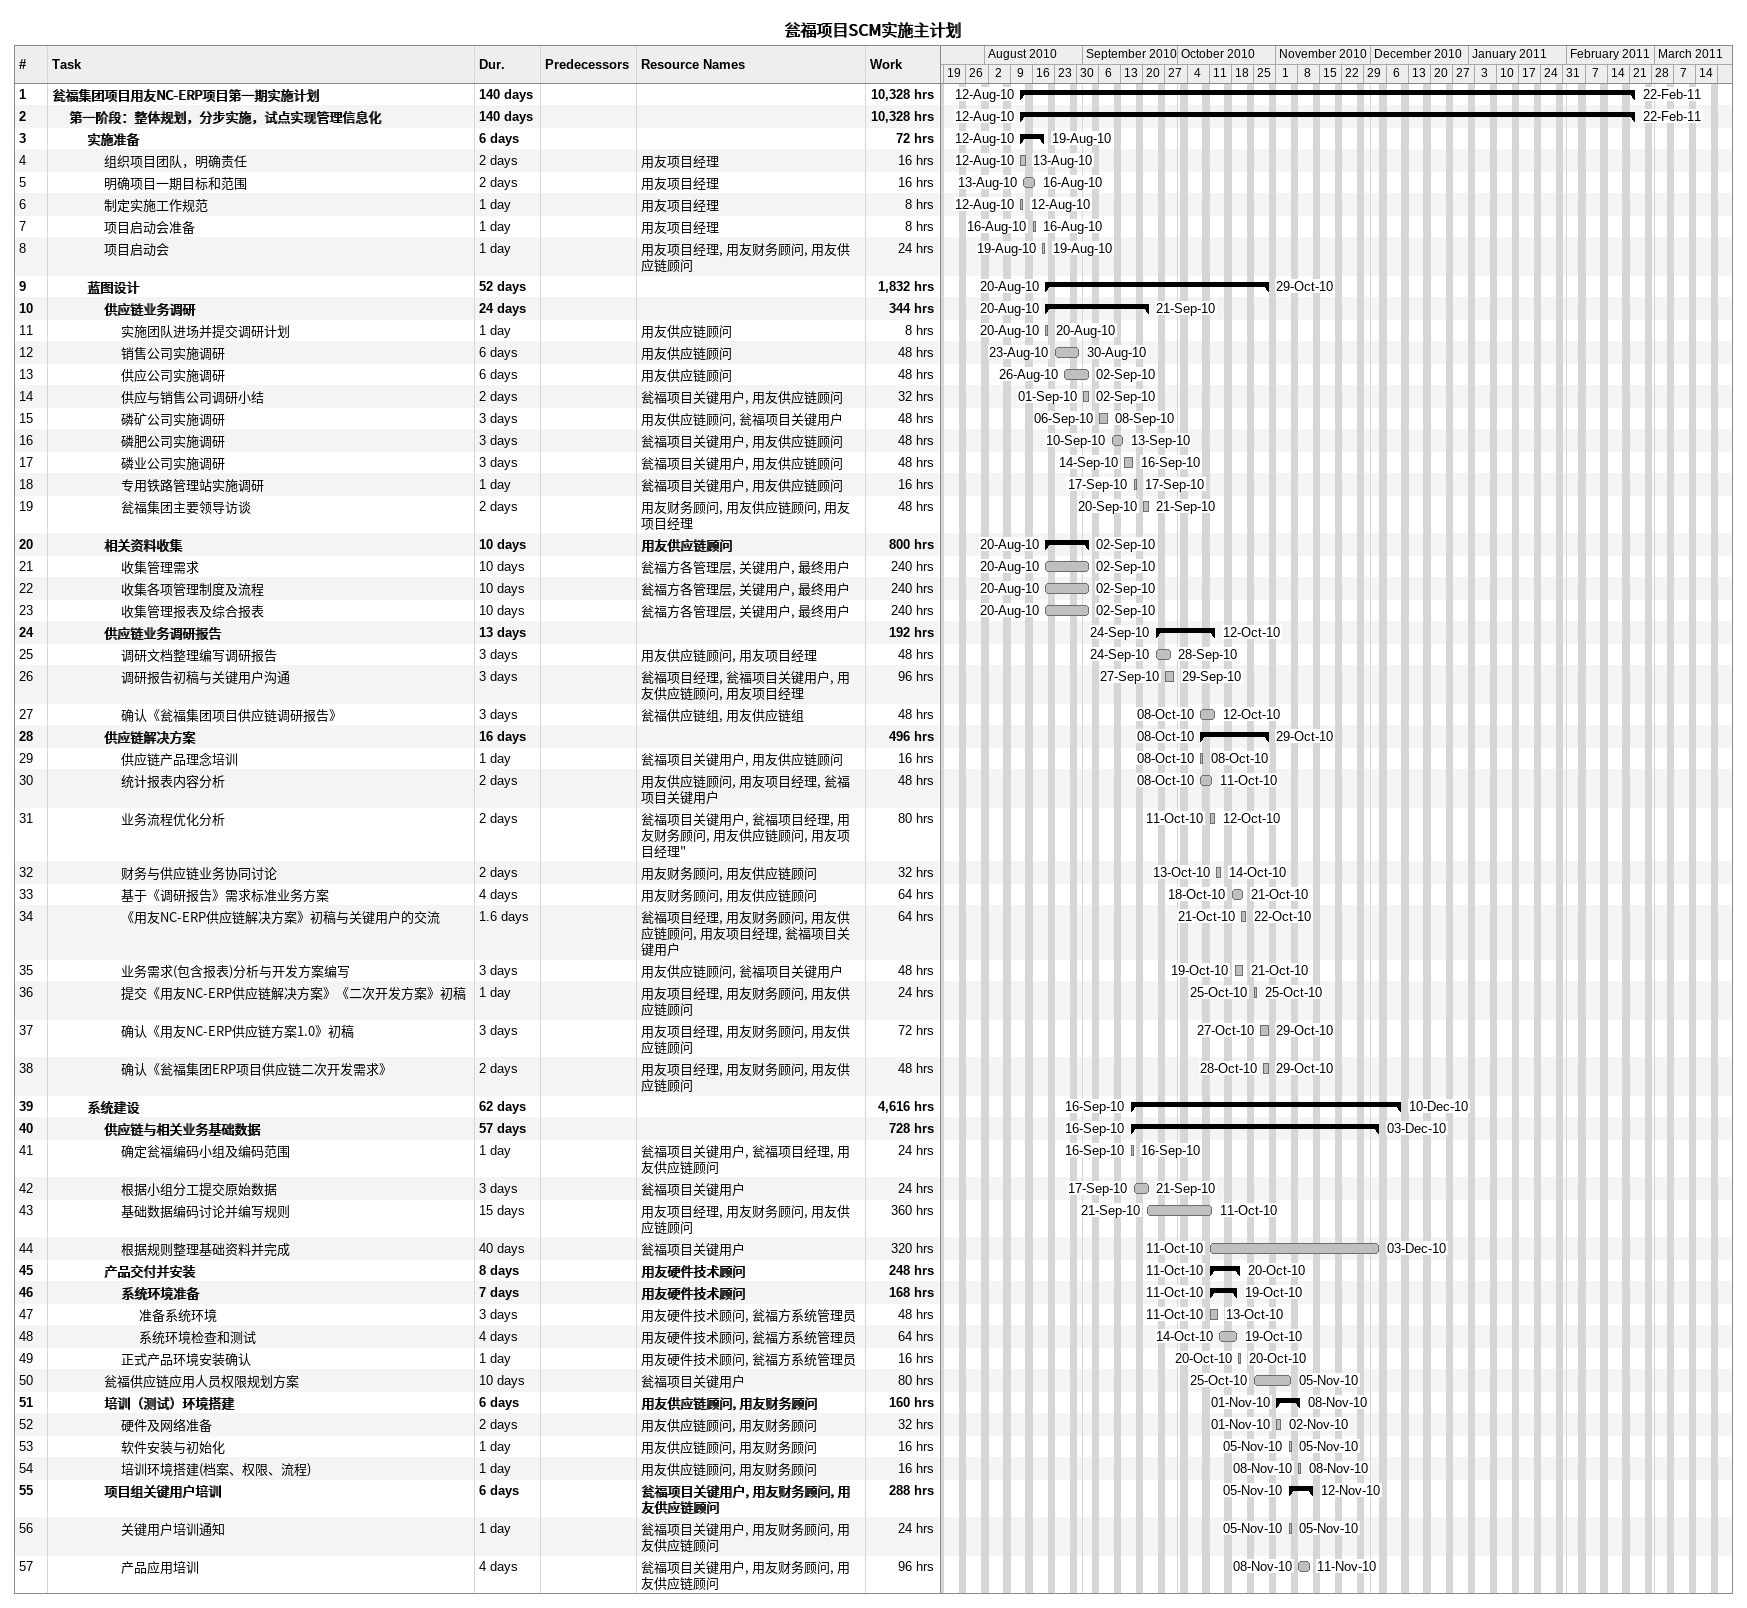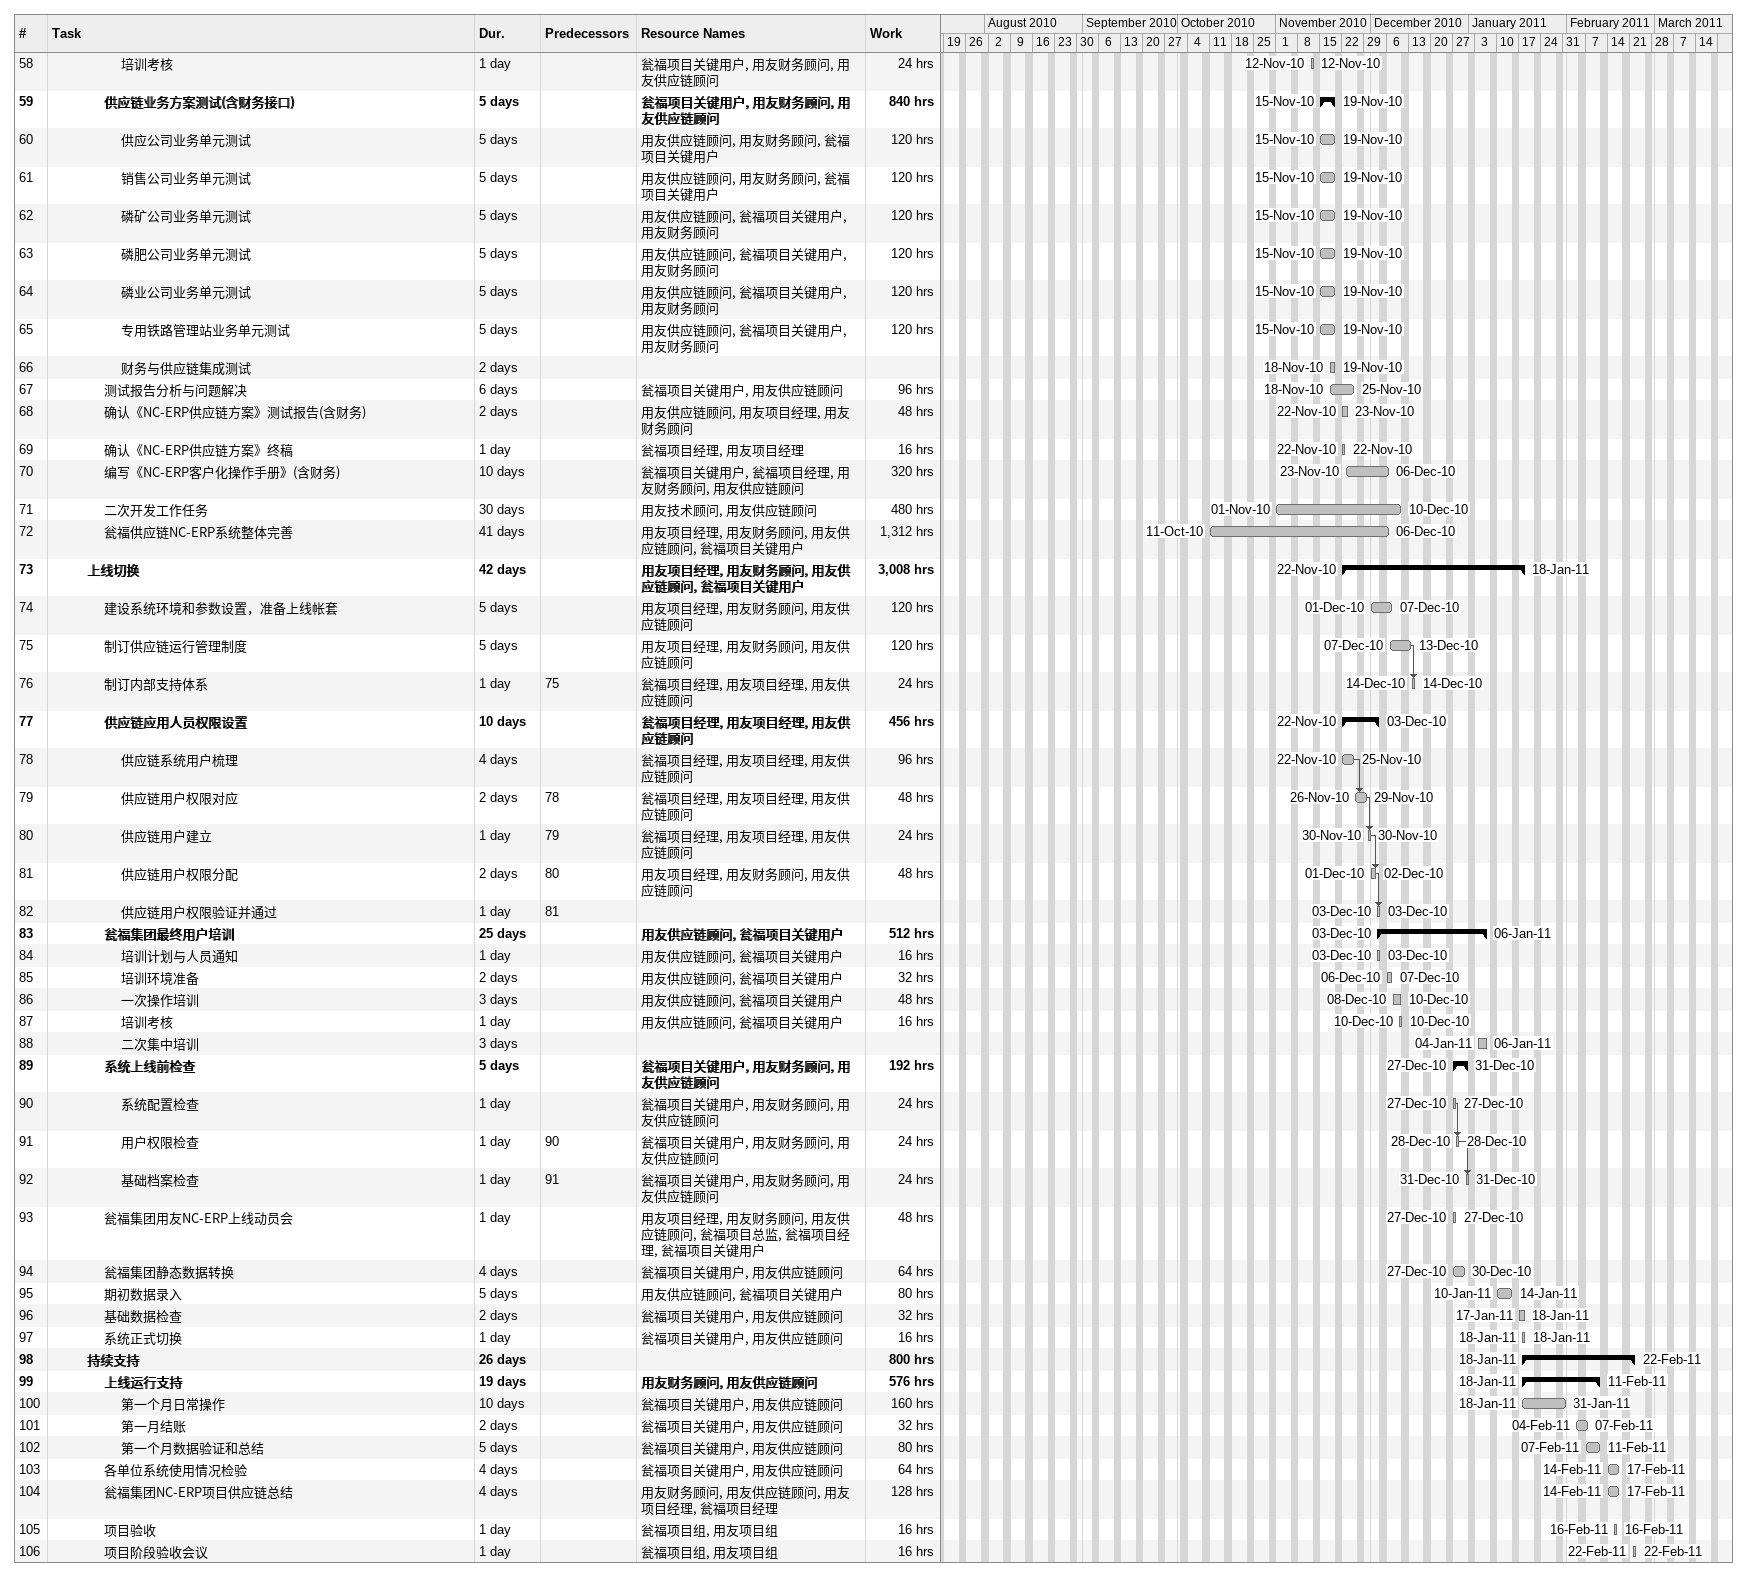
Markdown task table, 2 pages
瓮福项目SCM实施主计划

| ID | Level | Task | Duration | Start | Finish | Predecessors | Resources | Work (h) |
|---|---|---|---|---|---|---|---|---|
| 1 | 1 | **瓮福集团项目用友NC-ERP项目第一期实施计划** | 140d | 2010-08-12 | 2011-02-22 |  |  | 10328 |
| 2 | 2 | **第一阶段：整体规划，分步实施，试点实现管理信息化** | 140d | 2010-08-12 | 2011-02-22 |  |  | 10328 |
| 3 | 3 | **实施准备** | 6d | 2010-08-12 | 2010-08-19 |  |  | 72 |
| 4 | 4 | 组织项目团队，明确责任 | 2d | 2010-08-12 | 2010-08-13 |  | 用友项目经理 | 16 |
| 5 | 4 | 明确项目一期目标和范围 | 2d | 2010-08-13 | 2010-08-16 |  | 用友项目经理 | 16 |
| 6 | 4 | 制定实施工作规范 | 1d | 2010-08-12 | 2010-08-12 |  | 用友项目经理 | 8 |
| 7 | 4 | 项目启动会准备 | 1d | 2010-08-16 | 2010-08-16 |  | 用友项目经理 | 8 |
| 8 | 4 | 项目启动会 | 1d | 2010-08-19 | 2010-08-19 |  | 用友项目经理, 用友财务顾问, 用友供应链顾问 | 24 |
| 9 | 3 | **蓝图设计** | 52d | 2010-08-20 | 2010-10-29 |  |  | 1832 |
| 10 | 4 | **供应链业务调研** | 24d | 2010-08-20 | 2010-09-21 |  |  | 344 |
| 11 | 5 | 实施团队进场并提交调研计划 | 1d | 2010-08-20 | 2010-08-20 |  | 用友供应链顾问 | 8 |
| 12 | 5 | 销售公司实施调研 | 6d | 2010-08-23 | 2010-08-30 |  | 用友供应链顾问 | 48 |
| 13 | 5 | 供应公司实施调研 | 6d | 2010-08-26 | 2010-09-02 |  | 用友供应链顾问 | 48 |
| 14 | 5 | 供应与销售公司调研小结 | 2d | 2010-09-01 | 2010-09-02 |  | 瓮福项目关键用户, 用友供应链顾问 | 32 |
| 15 | 5 | 磷矿公司实施调研 | 3d | 2010-09-06 | 2010-09-08 |  | 用友供应链顾问, 瓮福项目关键用户 | 48 |
| 16 | 5 | 磷肥公司实施调研 | 3d | 2010-09-10 | 2010-09-13 |  | 瓮福项目关键用户, 用友供应链顾问 | 48 |
| 17 | 5 | 磷业公司实施调研 | 3d | 2010-09-14 | 2010-09-16 |  | 瓮福项目关键用户, 用友供应链顾问 | 48 |
| 18 | 5 | 专用铁路管理站实施调研 | 1d | 2010-09-17 | 2010-09-17 |  | 瓮福项目关键用户, 用友供应链顾问 | 16 |
| 19 | 5 | 瓮福集团主要领导访谈 | 2d | 2010-09-20 | 2010-09-21 |  | 用友财务顾问, 用友供应链顾问, 用友项目经理 | 48 |
| 20 | 4 | **相关资料收集** | 10d | 2010-08-20 | 2010-09-02 |  | 用友供应链顾问 | 800 |
| 21 | 5 | 收集管理需求 | 10d | 2010-08-20 | 2010-09-02 |  | 瓮福方各管理层, 关键用户, 最终用户 | 240 |
| 22 | 5 | 收集各项管理制度及流程 | 10d | 2010-08-20 | 2010-09-02 |  | 瓮福方各管理层, 关键用户, 最终用户 | 240 |
| 23 | 5 | 收集管理报表及综合报表 | 10d | 2010-08-20 | 2010-09-02 |  | 瓮福方各管理层, 关键用户, 最终用户 | 240 |
| 24 | 4 | **供应链业务调研报告** | 13d | 2010-09-24 | 2010-10-12 |  |  | 192 |
| 25 | 5 | 调研文档整理编写调研报告 | 3d | 2010-09-24 | 2010-09-28 |  | 用友供应链顾问, 用友项目经理 | 48 |
| 26 | 5 | 调研报告初稿与关键用户沟通 | 3d | 2010-09-27 | 2010-09-29 |  | 瓮福项目经理, 瓮福项目关键用户, 用友供应链顾问, 用友项目经理 | 96 |
| 27 | 5 | 确认《瓮福集团项目供应链调研报告》 | 3d | 2010-10-08 | 2010-10-12 |  | 瓮福供应链组, 用友供应链组 | 48 |
| 28 | 4 | **供应链解决方案** | 16d | 2010-10-08 | 2010-10-29 |  |  | 496 |
| 29 | 5 | 供应链产品理念培训 | 1d | 2010-10-08 | 2010-10-08 |  | 瓮福项目关键用户, 用友供应链顾问 | 16 |
| 30 | 5 | 统计报表内容分析 | 2d | 2010-10-08 | 2010-10-11 |  | 用友供应链顾问, 用友项目经理, 瓮福项目关键用户 | 48 |
| 31 | 5 | 业务流程优化分析 | 2d | 2010-10-11 | 2010-10-12 |  | 瓮福项目关键用户, 瓮福项目经理, 用友财务顾问, 用友供应链顾问, 用友项目经理" | 80 |
| 32 | 5 | 财务与供应链业务协同讨论 | 2d | 2010-10-13 | 2010-10-14 |  | 用友财务顾问, 用友供应链顾问 | 32 |
| 33 | 5 | 基于《调研报告》需求标准业务方案 | 4d | 2010-10-18 | 2010-10-21 |  | 用友财务顾问, 用友供应链顾问 | 64 |
| 34 | 5 | 《用友NC-ERP供应链解决方案》初稿与关键用户的交流 | 1.6d | 2010-10-21 | 2010-10-22 |  | 瓮福项目经理, 用友财务顾问, 用友供应链顾问, 用友项目经理, 瓮福项目关键用户 | 64 |
| 35 | 5 | 业务需求(包含报表)分析与开发方案编写 | 3d | 2010-10-19 | 2010-10-21 |  | 用友供应链顾问, 瓮福项目关键用户 | 48 |
| 36 | 5 | 提交《用友NC-ERP供应链解决方案》《二次开发方案》初稿 | 1d | 2010-10-25 | 2010-10-25 |  | 用友项目经理, 用友财务顾问, 用友供应链顾问 | 24 |
| 37 | 5 | 确认《用友NC-ERP供应链方案1.0》初稿 | 3d | 2010-10-27 | 2010-10-29 |  | 用友项目经理, 用友财务顾问, 用友供应链顾问 | 72 |
| 38 | 5 | 确认《瓮福集团ERP项目供应链二次开发需求》 | 2d | 2010-10-28 | 2010-10-29 |  | 用友项目经理, 用友财务顾问, 用友供应链顾问 | 48 |
| 39 | 3 | **系统建设** | 62d | 2010-09-16 | 2010-12-10 |  |  | 4616 |
| 40 | 4 | **供应链与相关业务基础数据** | 57d | 2010-09-16 | 2010-12-03 |  |  | 728 |
| 41 | 5 | 确定瓮福编码小组及编码范围 | 1d | 2010-09-16 | 2010-09-16 |  | 瓮福项目关键用户, 瓮福项目经理, 用友供应链顾问 | 24 |
| 42 | 5 | 根据小组分工提交原始数据 | 3d | 2010-09-17 | 2010-09-21 |  | 瓮福项目关键用户 | 24 |
| 43 | 5 | 基础数据编码讨论并编写规则 | 15d | 2010-09-21 | 2010-10-11 |  | 用友项目经理, 用友财务顾问, 用友供应链顾问 | 360 |
| 44 | 5 | 根据规则整理基础资料并完成 | 40d | 2010-10-11 | 2010-12-03 |  | 瓮福项目关键用户 | 320 |
| 45 | 4 | **产品交付并安装** | 8d | 2010-10-11 | 2010-10-20 |  | 用友硬件技术顾问 | 248 |
| 46 | 5 | **系统环境准备** | 7d | 2010-10-11 | 2010-10-19 |  | 用友硬件技术顾问 | 168 |
| 47 | 6 | 准备系统环境 | 3d | 2010-10-11 | 2010-10-13 |  | 用友硬件技术顾问, 瓮福方系统管理员 | 48 |
| 48 | 6 | 系统环境检查和测试 | 4d | 2010-10-14 | 2010-10-19 |  | 用友硬件技术顾问, 瓮福方系统管理员 | 64 |
| 49 | 5 | 正式产品环境安装确认 | 1d | 2010-10-20 | 2010-10-20 |  | 用友硬件技术顾问, 瓮福方系统管理员 | 16 |
| 50 | 4 | 瓮福供应链应用人员权限规划方案 | 10d | 2010-10-25 | 2010-11-05 |  | 瓮福项目关键用户 | 80 |
| 51 | 4 | **培训（测试）环境搭建** | 6d | 2010-11-01 | 2010-11-08 |  | 用友供应链顾问, 用友财务顾问 | 160 |
| 52 | 5 | 硬件及网络准备 | 2d | 2010-11-01 | 2010-11-02 |  | 用友供应链顾问, 用友财务顾问 | 32 |
| 53 | 5 | 软件安装与初始化 | 1d | 2010-11-05 | 2010-11-05 |  | 用友供应链顾问, 用友财务顾问 | 16 |
| 54 | 5 | 培训环境搭建(档案、权限、流程) | 1d | 2010-11-08 | 2010-11-08 |  | 用友供应链顾问, 用友财务顾问 | 16 |
| 55 | 4 | **项目组关键用户培训** | 6d | 2010-11-05 | 2010-11-12 |  | 瓮福项目关键用户, 用友财务顾问, 用友供应链顾问 | 288 |
| 56 | 5 | 关键用户培训通知 | 1d | 2010-11-05 | 2010-11-05 |  | 瓮福项目关键用户, 用友财务顾问, 用友供应链顾问 | 24 |
| 57 | 5 | 产品应用培训 | 4d | 2010-11-08 | 2010-11-11 |  | 瓮福项目关键用户, 用友财务顾问, 用友供应链顾问 | 96 |
| 58 | 5 | 培训考核 | 1d | 2010-11-12 | 2010-11-12 |  | 瓮福项目关键用户, 用友财务顾问, 用友供应链顾问 | 24 |
| 59 | 4 | **供应链业务方案测试(含财务接口)** | 5d | 2010-11-15 | 2010-11-19 |  | 瓮福项目关键用户, 用友财务顾问, 用友供应链顾问 | 840 |
| 60 | 5 | 供应公司业务单元测试 | 5d | 2010-11-15 | 2010-11-19 |  | 用友供应链顾问, 用友财务顾问, 瓮福项目关键用户 | 120 |
| 61 | 5 | 销售公司业务单元测试 | 5d | 2010-11-15 | 2010-11-19 |  | 用友供应链顾问, 用友财务顾问, 瓮福项目关键用户 | 120 |
| 62 | 5 | 磷矿公司业务单元测试 | 5d | 2010-11-15 | 2010-11-19 |  | 用友供应链顾问, 瓮福项目关键用户, 用友财务顾问 | 120 |
| 63 | 5 | 磷肥公司业务单元测试 | 5d | 2010-11-15 | 2010-11-19 |  | 用友供应链顾问, 瓮福项目关键用户, 用友财务顾问 | 120 |
| 64 | 5 | 磷业公司业务单元测试 | 5d | 2010-11-15 | 2010-11-19 |  | 用友供应链顾问, 瓮福项目关键用户, 用友财务顾问 | 120 |
| 65 | 5 | 专用铁路管理站业务单元测试 | 5d | 2010-11-15 | 2010-11-19 |  | 用友供应链顾问, 瓮福项目关键用户, 用友财务顾问 | 120 |
| 66 | 5 | 财务与供应链集成测试 | 2d | 2010-11-18 | 2010-11-19 |  |  |  |
| 67 | 4 | 测试报告分析与问题解决 | 6d | 2010-11-18 | 2010-11-25 |  | 瓮福项目关键用户, 用友供应链顾问 | 96 |
| 68 | 4 | 确认《NC-ERP供应链方案》测试报告(含财务) | 2d | 2010-11-22 | 2010-11-23 |  | 用友供应链顾问, 用友项目经理, 用友财务顾问 | 48 |
| 69 | 4 | 确认《NC-ERP供应链方案》终稿 | 1d | 2010-11-22 | 2010-11-22 |  | 瓮福项目经理, 用友项目经理 | 16 |
| 70 | 4 | 编写《NC-ERP客户化操作手册》(含财务) | 10d | 2010-11-23 | 2010-12-06 |  | 瓮福项目关键用户, 瓮福项目经理, 用友财务顾问, 用友供应链顾问 | 320 |
| 71 | 4 | 二次开发工作任务 | 30d | 2010-11-01 | 2010-12-10 |  | 用友技术顾问, 用友供应链顾问 | 480 |
| 72 | 4 | 瓮福供应链NC-ERP系统整体完善 | 41d | 2010-10-11 | 2010-12-06 |  | 用友项目经理, 用友财务顾问, 用友供应链顾问, 瓮福项目关键用户 | 1312 |
| 73 | 3 | **上线切换** | 42d | 2010-11-22 | 2011-01-18 |  | 用友项目经理, 用友财务顾问, 用友供应链顾问, 瓮福项目关键用户 | 3008 |
| 74 | 4 | 建设系统环境和参数设置，准备上线帐套 | 5d | 2010-12-01 | 2010-12-07 |  | 用友项目经理, 用友财务顾问, 用友供应链顾问 | 120 |
| 75 | 4 | 制订供应链运行管理制度 | 5d | 2010-12-07 | 2010-12-13 |  | 用友项目经理, 用友财务顾问, 用友供应链顾问 | 120 |
| 76 | 4 | 制订内部支持体系 | 1d | 2010-12-14 | 2010-12-14 | 75 | 瓮福项目经理, 用友项目经理, 用友供应链顾问 | 24 |
| 77 | 4 | **供应链应用人员权限设置** | 10d | 2010-11-22 | 2010-12-03 |  | 瓮福项目经理, 用友项目经理, 用友供应链顾问 | 456 |
| 78 | 5 | 供应链系统用户梳理 | 4d | 2010-11-22 | 2010-11-25 |  | 瓮福项目经理, 用友项目经理, 用友供应链顾问 | 96 |
| 79 | 5 | 供应链用户权限对应 | 2d | 2010-11-26 | 2010-11-29 | 78 | 瓮福项目经理, 用友项目经理, 用友供应链顾问 | 48 |
| 80 | 5 | 供应链用户建立 | 1d | 2010-11-30 | 2010-11-30 | 79 | 瓮福项目经理, 用友项目经理, 用友供应链顾问 | 24 |
| 81 | 5 | 供应链用户权限分配 | 2d | 2010-12-01 | 2010-12-02 | 80 | 用友项目经理, 用友财务顾问, 用友供应链顾问 | 48 |
| 82 | 5 | 供应链用户权限验证并通过 | 1d | 2010-12-03 | 2010-12-03 | 81 |  |  |
| 83 | 4 | **瓮福集团最终用户培训** | 25d | 2010-12-03 | 2011-01-06 |  | 用友供应链顾问, 瓮福项目关键用户 | 512 |
| 84 | 5 | 培训计划与人员通知 | 1d | 2010-12-03 | 2010-12-03 |  | 用友供应链顾问, 瓮福项目关键用户 | 16 |
| 85 | 5 | 培训环境准备 | 2d | 2010-12-06 | 2010-12-07 |  | 用友供应链顾问, 瓮福项目关键用户 | 32 |
| 86 | 5 | 一次操作培训 | 3d | 2010-12-08 | 2010-12-10 |  | 用友供应链顾问, 瓮福项目关键用户 | 48 |
| 87 | 5 | 培训考核 | 1d | 2010-12-10 | 2010-12-10 |  | 用友供应链顾问, 瓮福项目关键用户 | 16 |
| 88 | 5 | 二次集中培训 | 3d | 2011-01-04 | 2011-01-06 |  |  |  |
| 89 | 4 | **系统上线前检查** | 5d | 2010-12-27 | 2010-12-31 |  | 瓮福项目关键用户, 用友财务顾问, 用友供应链顾问 | 192 |
| 90 | 5 | 系统配置检查 | 1d | 2010-12-27 | 2010-12-27 |  | 瓮福项目关键用户, 用友财务顾问, 用友供应链顾问 | 24 |
| 91 | 5 | 用户权限检查 | 1d | 2010-12-28 | 2010-12-28 | 90 | 瓮福项目关键用户, 用友财务顾问, 用友供应链顾问 | 24 |
| 92 | 5 | 基础档案检查 | 1d | 2010-12-31 | 2010-12-31 | 91 | 瓮福项目关键用户, 用友财务顾问, 用友供应链顾问 | 24 |
| 93 | 4 | 瓮福集团用友NC-ERP上线动员会 | 1d | 2010-12-27 | 2010-12-27 |  | 用友项目经理, 用友财务顾问, 用友供应链顾问, 瓮福项目总监, 瓮福项目经理, 瓮福项目关键用户 | 48 |
| 94 | 4 | 瓮福集团静态数据转换 | 4d | 2010-12-27 | 2010-12-30 |  | 瓮福项目关键用户, 用友供应链顾问 | 64 |
| 95 | 4 | 期初数据录入 | 5d | 2011-01-10 | 2011-01-14 |  | 用友供应链顾问, 瓮福项目关键用户 | 80 |
| 96 | 4 | 基础数据检查 | 2d | 2011-01-17 | 2011-01-18 |  | 瓮福项目关键用户, 用友供应链顾问 | 32 |
| 97 | 4 | 系统正式切换 | 1d | 2011-01-18 | 2011-01-18 |  | 瓮福项目关键用户, 用友供应链顾问 | 16 |
| 98 | 3 | **持续支持** | 26d | 2011-01-18 | 2011-02-22 |  |  | 800 |
| 99 | 4 | **上线运行支持** | 19d | 2011-01-18 | 2011-02-11 |  | 用友财务顾问, 用友供应链顾问 | 576 |
| 100 | 5 | 第一个月日常操作 | 10d | 2011-01-18 | 2011-01-31 |  | 瓮福项目关键用户, 用友供应链顾问 | 160 |
| 101 | 5 | 第一月结账 | 2d | 2011-02-04 | 2011-02-07 |  | 瓮福项目关键用户, 用友供应链顾问 | 32 |
| 102 | 5 | 第一个月数据验证和总结 | 5d | 2011-02-07 | 2011-02-11 |  | 瓮福项目关键用户, 用友供应链顾问 | 80 |
| 103 | 4 | 各单位系统使用情况检验 | 4d | 2011-02-14 | 2011-02-17 |  | 瓮福项目关键用户, 用友供应链顾问 | 64 |
| 104 | 4 | 瓮福集团NC-ERP项目供应链总结 | 4d | 2011-02-14 | 2011-02-17 |  | 用友财务顾问, 用友供应链顾问, 用友项目经理, 瓮福项目经理 | 128 |
| 105 | 4 | 项目验收 | 1d | 2011-02-16 | 2011-02-16 |  | 瓮福项目组, 用友项目组 | 16 |
| 106 | 4 | 项目阶段验收会议 | 1d | 2011-02-22 | 2011-02-22 |  | 瓮福项目组, 用友项目组 | 16 |
